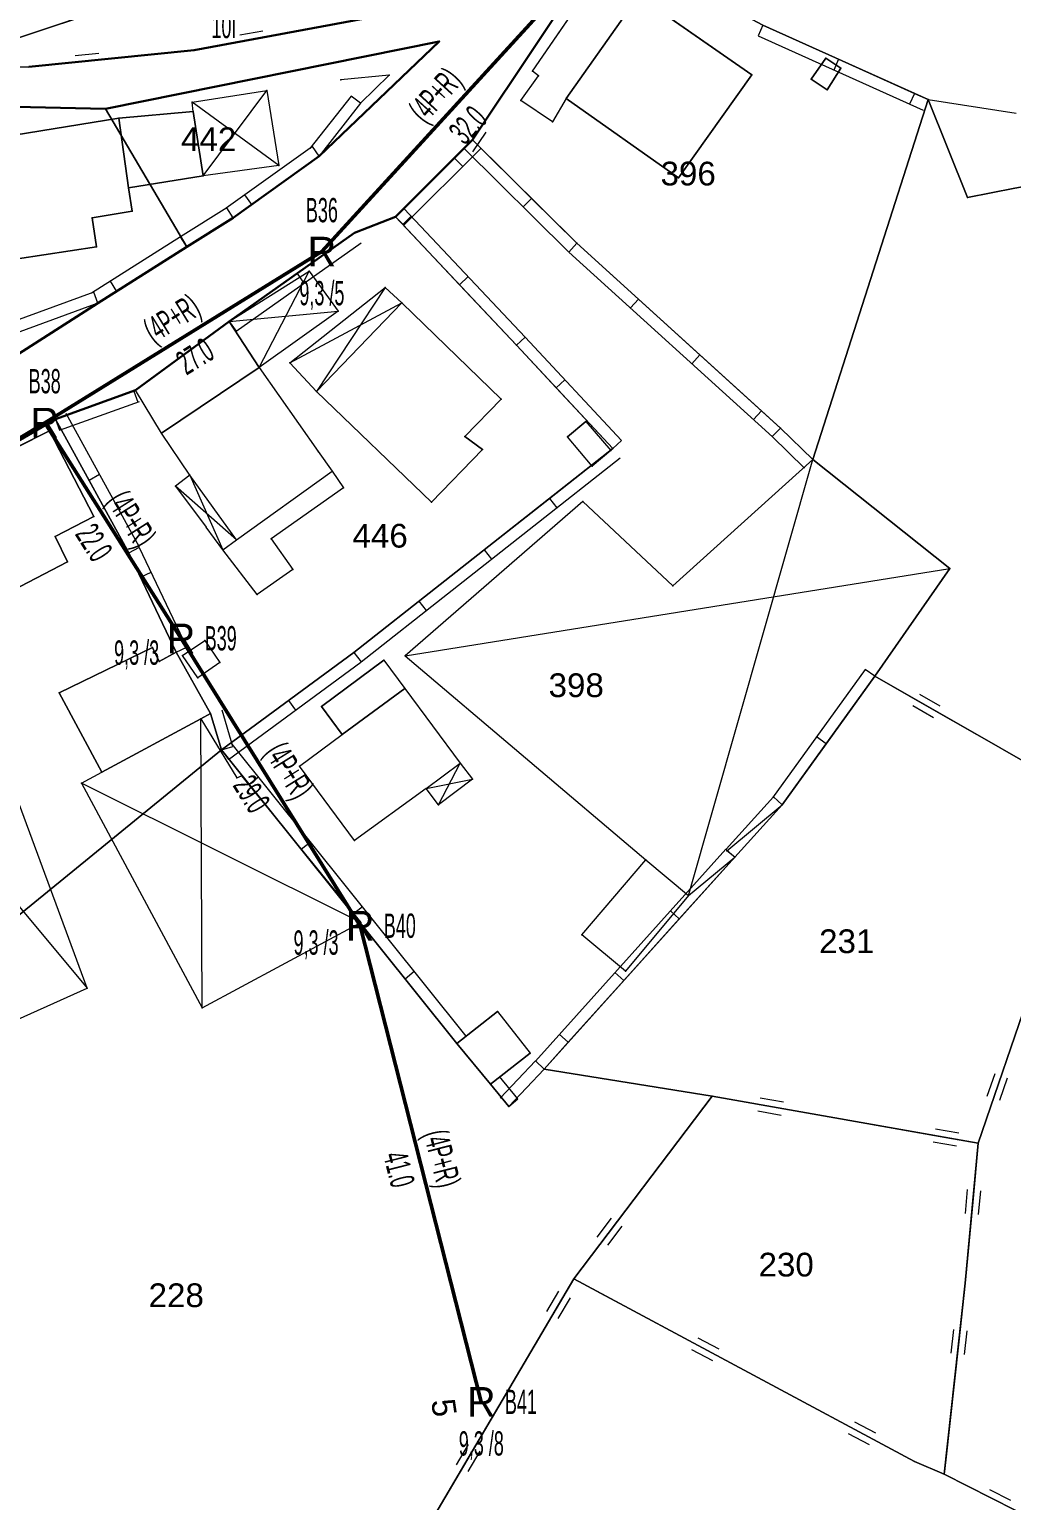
# Model space of a CAD drawing. Header units: millimetres. Extents: x 615240 to 617330, y 4151758 to 4153557.
# Drawn here: x 615450.6 to 615533.4, y 4152303.6 to 4152427.7 of the extents above; entities that cross this region are included whole.
import ezdxf
from ezdxf.enums import TextEntityAlignment as Align
from ezdxf.xclip import XClip

# ---------------------------------------------------------------- set-up
doc = ezdxf.new("R2010")
doc.units = ezdxf.units.MM
doc.header["$XCLIPFRAME"] = 2
for name, color, linetype, lineweight in [('02_ADA_ALN_YENI', 7, 'Continuous', 30), ('03_PARSEL_ALN_ESKI', 18, 'Continuous', 0), ('03_PARSEL_ALN_YENI', 171, 'Continuous', 0), ('03_PARSEL_NO_ESKI', 5, 'Continuous', 0), ('03_PARSEL_SNR_YENI', 5, 'Continuous', 0), ('04_YAPI_ALN_TSCLSIZ', 18, 'Continuous', 0), ('04_YAPI_SNR_TSCL', 232, 'Continuous', 0), ('04_YAPI_SNR_TSCLSZ', 77, 'Continuous', 0), ('06_DETAY_SNR_KROKI', 4, 'Continuous', 0), ('07_SNRTIP_GECERLI', 30, 'Continuous', 0), ('07_SNRTIP_SABIT', 18, 'Continuous', 0), ('DIREK_AG_MEVCUT', 3, 'Continuous', 25), ('HAT_AG_HAVAI_MEVCUT', 82, 'Continuous', 50), ('NOKTA_DETAY_YENI', 171, 'Continuous', 0), ('NOKTA_PARSEL_ESKI', 6, 'Continuous', 0), ('NOKTA_PARSEL_YENI', 30, 'Continuous', 0), ('NOKTA_YAPI_TSCL', 232, 'Continuous', 0), ('NOKTA_YAPI_TSCLSIZ', 77, 'Continuous', 0)]:
    doc.layers.add(name, color=color, linetype=linetype, lineweight=lineweight)
doc.styles.add('Direk', font='B_CAD')
doc.styles.get("Standard").update_dxf_attribs({"font": 'Arial'})

# ---------------------------------------------------------------- blocks, each defined once
blk = doc.blocks.new('fggg')
at = {"layer": '02_ADA_ALN_YENI', "color": 252}
for points in [[(615501.25, 4152590.13, 0), (615507.72, 4152578.45, 0), (615507.47, 4152561.15, 0), (615508.63, 4152534.9, 0), (615509.7, 4152515.16, 0), (615509.7, 4152515.16, 0), (615514, 4152504.01, 0), (615516.45, 4152492.19, 0), (615512.83, 4152466.75, 0), (615508.11, 4152460.35, 0), (615503.16, 4152460.74, 0), (615486.44, 4152456.85, 0), (615501.54, 4152455.16, 0), (615489.49, 4152436.33, 0), (615488.05, 4152431.59, 0), (615483.75, 4152429.48, 0), (615464.52, 4152425.89, 0), (615450.56, 4152424.49, 0)], [(615499.15, 4152435.13, 0), (615487.98, 4152418.33, 0), (615481.49, 4152411.85, 0), (615478.02, 4152410.49, 0), (615467.47, 4152403.04, 0), (615459.57, 4152397.23, 0), (615452.83, 4152394.8, 0), (615443.71, 4152389.5, 0)]]:
    blk.add_polyline3d(points, dxfattribs=at)
blk.add_polyline3d([(615424.98, 4152384.48, 0), (615404.62, 4152373.38, 0), (615401.54, 4152368.36, 0), (615395.18, 4152357.96, 0), (615397.32, 4152346.53, 0), (615363.86, 4152378.24, 0), (615319.39, 4152420.4, 0), (615292.05, 4152446.31, 0), (615375.74, 4152457.67, 0), (615377.16, 4152447.14, 0), (615388.46, 4152440.9, 0), (615395.83, 4152436.82, 0), (615415.42, 4152430.41, 0), (615439.34, 4152421.35, 0), (615457.03, 4152420.97, 0), (615485.17, 4152426.64, 0), (615475.06, 4152416.98, 0), (615467.79, 4152411.78, 0), (615463.9, 4152409.32, 0), (615456.39, 4152404.57, 0), (615424.98, 4152384.48, 0)], close=True, dxfattribs=at)
at = {"layer": '03_PARSEL_ALN_ESKI', "color": 252}
for p in [(615466.02, 4152418.39), (615506.46, 4152415.5), (615480.38, 4152385.06), (615497.01, 4152372.37), (615519.83, 4152350.79), (615514.72, 4152323.53), (615463.3, 4152320.95)]:
    blk.add_point(p, dxfattribs=at)
at = {"layer": '03_PARSEL_ALN_YENI', "color": 252}
for points in [[(615438.07, 4152424.47, 0), (615429.25, 4152442.67, 0), (615432.71, 4152446.33, 0), (615448.57, 4152463.15, 0), (615462.27, 4152452.49, 0), (615472.98, 4152436.67, 0), (615463.83, 4152431.65, 0), (615449.86, 4152426.99, 0), (615438.07, 4152424.47, 0)], [(615501.32, 4152441.57, 0), (615510.58, 4152452.95, 0), (615512.73, 4152455.93, 0), (615512.98, 4152456.7, 0), (615522.6, 4152452.03, 0), (615536.75, 4152437.86, 0), (615547.71, 4152439.4, 0), (615547.07, 4152429.36, 0), (615540.65, 4152415.48, 0), (615533.69, 4152414.26, 0), (615529.71, 4152413.48, 0), (615526.38, 4152421.74, 0), (615512.46, 4152428.01, 0), (615499.15, 4152435.13, 0), (615501.32, 4152441.57, 0)], [(615449.86, 4152426.99, 0), (615463.83, 4152431.65, 0), (615472.98, 4152436.67, 0), (615483.75, 4152429.48, 0), (615464.52, 4152425.89, 0), (615450.56, 4152424.49, 0), (615438.07, 4152424.47, 0), (615449.86, 4152426.99, 0)], [(615513.94, 4152394.05, 0), (615496.78, 4152409.62, 0), (615487.98, 4152418.33, 0), (615499.15, 4152435.13, 0), (615512.46, 4152428.01, 0), (615526.38, 4152421.74, 0), (615516.66, 4152391.39, 0), (615513.94, 4152394.05, 0)], [(615415.42, 4152430.41, 0), (615439.34, 4152421.35, 0), (615457.03, 4152420.97, 0), (615463.9, 4152409.32, 0), (615456.39, 4152404.57, 0), (615424.98, 4152384.48, 0), (615420.24, 4152409.06, 0), (615415.42, 4152430.41, 0)], [(615457.03, 4152420.97, 0), (615485.17, 4152426.64, 0), (615475.06, 4152416.98, 0), (615467.79, 4152411.78, 0), (615463.9, 4152409.32, 0), (615457.03, 4152420.97, 0)], [(615543.24, 4152360.95, 0), (615521.9, 4152373.12, 0), (615528.23, 4152382.2, 0), (615516.66, 4152391.39, 0), (615526.38, 4152421.74, 0), (615529.71, 4152413.48, 0), (615533.69, 4152414.26, 0), (615540.65, 4152415.48, 0), (615551.45, 4152402.12, 0), (615553.97, 4152394.95, 0), (615555.65, 4152383.69, 0), (615560.68, 4152365.88, 0), (615561.73, 4152354, 0), (615543.24, 4152360.95, 0)], [(615486.67, 4152342.17, 0), (615466.82, 4152366.92, 0), (615477.96, 4152375.12, 0), (615499.81, 4152392.32, 0), (615491.68, 4152401.03, 0), (615481.49, 4152411.85, 0), (615487.98, 4152418.33, 0), (615496.78, 4152409.62, 0), (615513.94, 4152394.05, 0), (615516.66, 4152391.39, 0), (615528.23, 4152382.2, 0), (615521.9, 4152373.12, 0), (615514.08, 4152362.29, 0), (615510.09, 4152357.89, 0), (615494.02, 4152340.02, 0), (615491.03, 4152336.86, 0), (615489.49, 4152338.75, 0), (615486.67, 4152342.17, 0)], [(615499.81, 4152392.32, 0), (615477.96, 4152375.12, 0), (615466.82, 4152366.92, 0), (615465.9, 4152369.98, 0), (615462.99, 4152375.15, 0), (615459.01, 4152383.53, 0), (615452.83, 4152394.8, 0), (615459.57, 4152397.23, 0), (615467.47, 4152403.04, 0), (615478.02, 4152410.49, 0), (615481.49, 4152411.85, 0), (615491.68, 4152401.03, 0), (615499.81, 4152392.32, 0)], [(615466.82, 4152366.92, 0), (615441.28, 4152346.09, 0), (615434.08, 4152333.07, 0), (615438.88, 4152303.77, 0), (615413.77, 4152327.23, 0), (615411.43, 4152335.6, 0), (615399.2, 4152351.25, 0), (615415.69, 4152372.71, 0), (615422.33, 4152376.28, 0), (615429.74, 4152379.72, 0), (615435.69, 4152367.2, 0), (615447.16, 4152372.33, 0), (615440.42, 4152387.37, 0), (615443.71, 4152389.5, 0), (615452.83, 4152394.8, 0), (615459.01, 4152383.53, 0), (615462.99, 4152375.15, 0), (615465.9, 4152369.98, 0), (615466.82, 4152366.92, 0)], [(615521.9, 4152373.12, 0), (615543.24, 4152360.95, 0), (615535.09, 4152346.81, 0), (615530.61, 4152333.78, 0), (615508.19, 4152337.74, 0), (615494.02, 4152340.02, 0), (615510.09, 4152357.89, 0), (615514.08, 4152362.29, 0), (615521.9, 4152373.12, 0)], [(615467.16, 4152272.82, 0), (615438.88, 4152303.77, 0), (615434.08, 4152333.07, 0), (615441.28, 4152346.09, 0), (615466.82, 4152366.92, 0), (615486.67, 4152342.17, 0), (615489.49, 4152338.75, 0), (615491.03, 4152336.86, 0), (615494.02, 4152340.02, 0), (615508.19, 4152337.74, 0), (615496.51, 4152322.32, 0), (615485.08, 4152302.92, 0), (615478.32, 4152291.8, 0), (615474.46, 4152285.3, 0), (615467.16, 4152272.82, 0)], [(615564.18, 4152281.89, 0), (615546.97, 4152294.52, 0), (615537.71, 4152300.81, 0), (615527.73, 4152305.88, 0), (615529.52, 4152321.98, 0), (615530.61, 4152333.78, 0), (615535.09, 4152346.81, 0), (615543.24, 4152360.95, 0), (615561.73, 4152354, 0), (615568.14, 4152341.49, 0), (615568.03, 4152334.22, 0), (615563.27, 4152319.41, 0), (615565.68, 4152312.1, 0), (615571.31, 4152303.24, 0), (615582.83, 4152291.11, 0), (615578.65, 4152287.26, 0), (615569.33, 4152278.66, 0), (615564.18, 4152281.89, 0)], [(615508.19, 4152337.74, 0), (615530.61, 4152333.78, 0), (615529.52, 4152321.98, 0), (615527.73, 4152305.88, 0), (615525.25, 4152306.93, 0), (615496.51, 4152322.32, 0), (615508.19, 4152337.74, 0)], [(615567.72, 4152182.35, 0), (615529.18, 4152178.55, 0), (615467.16, 4152272.82, 0), (615474.46, 4152285.3, 0), (615478.32, 4152291.8, 0), (615485.08, 4152302.92, 0), (615496.51, 4152322.32, 0), (615525.25, 4152306.93, 0), (615527.73, 4152305.88, 0), (615537.71, 4152300.81, 0), (615546.97, 4152294.52, 0), (615564.18, 4152281.89, 0), (615552.66, 4152266.63, 0), (615550.36, 4152262.08, 0), (615547.23, 4152255.91, 0), (615544.66, 4152250.83, 0), (615556.57, 4152232.16, 0), (615564.14, 4152220.94, 0), (615583.07, 4152188.56, 0), (615567.72, 4152182.35, 0)]]:
    blk.add_polyline3d(points, close=True, dxfattribs=at)
at = {"layer": '03_PARSEL_SNR_YENI', "color": 252}
for p, q in [((615496.38, 4152430.97, 0.95), (615490.85, 4152422.64, 0.95)), ((615457.19, 4152429.43, 0.95), (615450.55, 4152427.22, 0.95)), ((615469.43, 4152426.81, 0.95), (615479.26, 4152428.65, 0.95)), ((615468.35, 4152427.18, 0.95), (615470.31, 4152427.54, 0.95)), ((615512.46, 4152428.01, 0.95), (615512.05, 4152427.1, 0.95)), ((615512.05, 4152427.1, 0.95), (615525.97, 4152420.83, 0.95)), ((615512.46, 4152428.01, 0.95), (615518.84, 4152425.13, 0.95)), ((615455.53, 4152424.99, 0.95), (615464.52, 4152425.89, 0.95)), ((615464.52, 4152425.89, 0.95), (615469.43, 4152426.81, 0.95)), ((615450.56, 4152424.49, 0.95), (615455.53, 4152424.99, 0.95)), ((615454.48, 4152425.45, 0.95), (615456.47, 4152425.65, 0.95)), ((615518.84, 4152425.13, 0.95), (615518.43, 4152424.22, 0.95)), ((615518.84, 4152425.13, 0.95), (615525.23, 4152422.26, 0.95)), ((615490.85, 4152422.64, 0.95), (615488.08, 4152418.48, 0.95)), ((615525.23, 4152422.26, 0.95), (615524.81, 4152421.35, 0.95)), ((615525.23, 4152422.26, 0.95), (615526.38, 4152421.74, 0.95)), ((615488.08, 4152418.48, 0.95), (615487.98, 4152418.33, 0.95)), ((615489.1, 4152419, 0.95), (615487.99, 4152417.33, 0.95)), ((615474.48, 4152417.79, 0.95), (615467.21, 4152412.59, 0.95)), ((615475.06, 4152416.98, 0.95), (615474.48, 4152417.79, 0.95)), ((615482.2, 4152411.15, 0.95), (615488.68, 4152417.62, 0.95)), ((615486.45, 4152416.8, 0.95), (615487.98, 4152418.33, 0.95)), ((615487.98, 4152418.33, 0.95), (615487.27, 4152417.62, 0.95)), ((615487.27, 4152417.62, 0.95), (615496.07, 4152408.91, 0.95)), ((615487.98, 4152418.33, 0.95), (615492.95, 4152413.4, 0.95)), ((615475.06, 4152416.98, 0.95), (615469.37, 4152412.9, 0.95)), ((615481.49, 4152411.85, 0.95), (615486.45, 4152416.8, 0.95)), ((615486.45, 4152416.8, 0.95), (615487.15, 4152416.09, 0.95)), ((615469.37, 4152412.9, 0.95), (615468.78, 4152413.72, 0.95)), ((615467.26, 4152412.62, 0.95), (615463.37, 4152410.16, 0.95)), ((615467.79, 4152411.78, 0.95), (615467.26, 4152412.62, 0.95)), ((615469.37, 4152412.9, 0.95), (615467.79, 4152411.78, 0.95)), ((615492.41, 4152401.71, 0.95), (615482.22, 4152412.54, 0.95)), ((615492.95, 4152413.4, 0.95), (615492.25, 4152412.69, 0.95)), ((615492.95, 4152413.4, 0.95), (615496.78, 4152409.62, 0.95)), ((615467.79, 4152411.78, 0.95), (615463.9, 4152409.32, 0.95)), ((615481.49, 4152411.85, 0.95), (615482.2, 4152411.15, 0.95)), ((615482.09, 4152411.22, 0.95), (615481.49, 4152411.85, 0.95)), ((615482.09, 4152411.22, 0.95), (615482.81, 4152411.91, 0.95)), ((615486.88, 4152406.13, 0.95), (615482.09, 4152411.22, 0.95)), ((615463.37, 4152410.16, 0.95), (615455.86, 4152405.41, 0.95)), ((615463.9, 4152409.32, 0.95), (615463.37, 4152410.16, 0.95)), ((615473.19, 4152407.08, 0.95), (615478.02, 4152410.49, 0.95)), ((615463.9, 4152409.32, 0.95), (615457.99, 4152405.57, 0.95)), ((615468.05, 4152402.22, 0.95), (615478.6, 4152409.67, 0.95)), ((615496.78, 4152409.62, 0.95), (615496.1, 4152408.88, 0.95)), ((615496.1, 4152408.88, 0.95), (615513.27, 4152393.31, 0.95)), ((615496.78, 4152409.62, 0.95), (615501.96, 4152404.92, 0.95)), ((615457.99, 4152405.57, 0.95), (615457.45, 4152406.42, 0.95)), ((615467.47, 4152403.04, 0.95), (615473.19, 4152407.08, 0.95)), ((615473.19, 4152407.08, 0.95), (615473.77, 4152406.26, 0.95)), ((615486.88, 4152406.13, 0.95), (615487.61, 4152406.81, 0.95)), ((615491.68, 4152401.03, 0.95), (615486.88, 4152406.13, 0.95)), ((615457.99, 4152405.57, 0.95), (615456.39, 4152404.57, 0.95)), ((615501.96, 4152404.92, 0.95), (615501.29, 4152404.18, 0.95)), ((615501.96, 4152404.92, 0.95), (615507.15, 4152400.22, 0.95)), ((615459.57, 4152397.23, 647.96), (615467.47, 4152403.04, 651.47)), ((615467.47, 4152403.04, 0.95), (615468.05, 4152402.22, 0.95)), ((615491.68, 4152401.03, 0.95), (615492.41, 4152401.71, 0.95)), ((615495.03, 4152397.44, 0.95), (615491.68, 4152401.03, 0.95)), ((615500.54, 4152393, 0.95), (615492.41, 4152401.71, 0.95)), ((615507.15, 4152400.22, 0.95), (615506.47, 4152399.47, 0.95)), ((615507.15, 4152400.22, 0.95), (615512.33, 4152395.51, 0.95)), ((615495.03, 4152397.44, 0.95), (615495.76, 4152398.12, 0.95)), ((615499.81, 4152392.32, 0.95), (615495.03, 4152397.44, 0.95)), ((615452.83, 4152394.8, 0.95), (615459.42, 4152397.17, 0.95)), ((615453.17, 4152393.86, 0.95), (615459.91, 4152396.29, 0.95)), ((615459.42, 4152397.17, 0.95), (615459.57, 4152397.23, 0.95)), ((615459.42, 4152397.17, 0.95), (615459.75, 4152396.23, 0.95)), ((615459.89, 4152384.01, 0.95), (615453.71, 4152395.28, 0.95)), ((615512.33, 4152395.51, 0.95), (615511.66, 4152394.77, 0.95)), ((615512.33, 4152395.51, 0.95), (615513.94, 4152394.05, 0.95)), ((615452.83, 4152394.8, 650.71), (615443.71, 4152389.5, 647.54)), ((615452.83, 4152394.8, 0.95), (615453.17, 4152393.86, 0.95)), ((615455.65, 4152389.66, 0.95), (615452.83, 4152394.8, 0.95)), ((615513.94, 4152394.05, 0.95), (615513.24, 4152393.34, 0.95)), ((615513.94, 4152394.05, 0.95), (615516.66, 4152391.39, 0.95)), ((615499.81, 4152392.32, 0.95), (615500.54, 4152393, 0.95)), ((615513.24, 4152393.34, 0.95), (615515.96, 4152390.67, 0.95)), ((615478.58, 4152374.34, 0.95), (615500.43, 4152391.54, 0.95)), ((615494.46, 4152388.11, 0.95), (615499.81, 4152392.32, 0.95)), ((615455.65, 4152389.66, 0.95), (615456.52, 4152390.15, 0.95)), ((615459.01, 4152383.53, 0.95), (615455.65, 4152389.66, 0.95)), ((615488.96, 4152383.78, 0.95), (615494.46, 4152388.11, 0.95)), ((615494.46, 4152388.11, 0.95), (615495.08, 4152387.33, 0.95)), ((615459.01, 4152383.53, 0.95), (615459.89, 4152384.01, 0.95)), ((615463.89, 4152375.58, 0.95), (615459.91, 4152383.96, 0.95)), ((615483.46, 4152379.45, 0.95), (615488.96, 4152383.78, 0.95)), ((615488.96, 4152383.78, 0.95), (615489.58, 4152383, 0.95)), ((615459.99, 4152381.48, 0.95), (615459.01, 4152383.53, 0.95)), ((615459.99, 4152381.48, 0.95), (615460.89, 4152381.91, 0.95)), ((615462.99, 4152375.15, 0.95), (615459.99, 4152381.48, 0.95)), ((615477.96, 4152375.12, 0.95), (615483.46, 4152379.45, 0.95)), ((615483.46, 4152379.45, 0.95), (615484.08, 4152378.67, 0.95)), ((615462.99, 4152375.15, 0.95), (615463.89, 4152375.58, 0.95)), ((615472.46, 4152371.07, 0.95), (615477.96, 4152375.12, 0.95)), ((615477.96, 4152375.12, 0.95), (615478.58, 4152374.34, 0.95)), ((615467.42, 4152366.11, 0.95), (615478.55, 4152374.32, 0.95)), ((615521.09, 4152373.7, 0.95), (615513.27, 4152362.88, 0.95)), ((615521.9, 4152373.12, 0.95), (615517.8, 4152367.44, 0.95)), ((615521.9, 4152373.12, 0.95), (615521.09, 4152373.7, 0.95)), ((615521.9, 4152373.12, 0.95), (615526.24, 4152370.64, 0.95)), ((615525.65, 4152371.63, 0.95), (615527.39, 4152370.64, 0.95)), ((615466.82, 4152366.92, 0.95), (615472.46, 4152371.07, 0.95)), ((615467.78, 4152367.21, 0.95), (615466.86, 4152370.26, 0.95)), ((615472.46, 4152371.07, 0.95), (615473.05, 4152370.27, 0.95)), ((615525.09, 4152370.65, 0.95), (615526.83, 4152369.66, 0.95)), ((615526.24, 4152370.64, 0.95), (615534.93, 4152365.69, 0.95)), ((615466.82, 4152366.92, 0.95), (615465.9, 4152369.98, 0.95)), ((615487.45, 4152342.8, 0.95), (615467.6, 4152367.55, 0.95)), ((615517.8, 4152367.44, 0.95), (615516.99, 4152368.03, 0.95)), ((615466.82, 4152366.92, 0.95), (615467.78, 4152367.21, 0.95)), ((615469.15, 4152364.02, 0.95), (615466.82, 4152366.92, 0.95)), ((615466.82, 4152366.92, 0.95), (615467.42, 4152366.11, 0.95)), ((615517.8, 4152367.44, 0.95), (615514.08, 4152362.29, 0.95)), ((615469.15, 4152364.02, 0.95), (615469.93, 4152364.64, 0.95)), ((615473.53, 4152358.56, 0.95), (615469.15, 4152364.02, 0.95)), ((615513.34, 4152362.97, 0.95), (615509.35, 4152358.56, 0.95)), ((615514.08, 4152362.29, 0.95), (615513.34, 4152362.97, 0.95)), ((615514.08, 4152362.29, 0.95), (615510.09, 4152357.89, 0.95)), ((615473.53, 4152358.56, 0.95), (615474.31, 4152359.18, 0.95)), ((615477.91, 4152353.09, 0.95), (615473.53, 4152358.56, 0.95)), ((615509.34, 4152358.56, 0.95), (615493.28, 4152340.69, 0.95)), ((615510.09, 4152357.89, 0.95), (615505.41, 4152352.68, 0.95)), ((615510.09, 4152357.89, 0.95), (615509.34, 4152358.56, 0.95)), ((615477.91, 4152353.09, 0.95), (615478.69, 4152353.72, 0.95)), ((615482.29, 4152347.63, 0.95), (615477.91, 4152353.09, 0.95)), ((615505.41, 4152352.68, 0.95), (615500.73, 4152347.48, 0.95)), ((615505.41, 4152352.68, 0.95), (615504.66, 4152353.35, 0.95)), ((615482.29, 4152347.63, 0.95), (615483.07, 4152348.26, 0.95)), ((615500.73, 4152347.48, 0.95), (615499.98, 4152348.15, 0.95)), ((615486.67, 4152342.17, 0.95), (615482.29, 4152347.63, 0.95)), ((615500.73, 4152347.48, 0.95), (615496.05, 4152342.27, 0.95)), ((615532.24, 4152338.51, 0.95), (615535.09, 4152346.81, 0.95)), ((615486.67, 4152342.17, 0.95), (615487.45, 4152342.8, 0.95)), ((615496.05, 4152342.27, 0.95), (615495.3, 4152342.94, 0.95)), ((615496.05, 4152342.27, 0.95), (615494.02, 4152340.02, 0.95)), ((615493.29, 4152340.71, 0.95), (615490.3, 4152337.55, 0.95)), ((615494.02, 4152340.02, 0.95), (615493.29, 4152340.71, 0.95)), ((615491.81, 4152337.5, 0.95), (615490.26, 4152339.38, 0.95)), ((615494.02, 4152340.02, 0.95), (615491.03, 4152336.86, 0.95)), ((615494.02, 4152340.02, 642.76), (615508.19, 4152337.74, 637.4)), ((615531.38, 4152337.74, 0.95), (615532.03, 4152339.63, 0.95)), ((615532.44, 4152337.38, 0.95), (615533.09, 4152339.27, 0.95)), ((615491.03, 4152336.86, 0.95), (615489.49, 4152338.75, 0.95)), ((615530.61, 4152333.78, 0.95), (615532.24, 4152338.51, 0.95)), ((615491.03, 4152336.86, 0.95), (615491.81, 4152337.5, 0.95)), ((615505.57, 4152334.28, 0.95), (615508.19, 4152337.74, 0.95)), ((615508.19, 4152337.74, 0.95), (615513.12, 4152336.87, 0.95)), ((615512.23, 4152337.59, 0.95), (615514.2, 4152337.25, 0.95)), ((615513.12, 4152336.87, 0.95), (615522.96, 4152335.13, 0.95)), ((615512.03, 4152336.49, 0.95), (615514, 4152336.14, 0.95)), ((615499.53, 4152326.3, 0.95), (615505.57, 4152334.28, 0.95)), ((615522.96, 4152335.13, 0.95), (615527.89, 4152334.26, 0.95)), ((615527, 4152334.99, 0.95), (615528.97, 4152334.64, 0.95)), ((615527.89, 4152334.26, 0.95), (615530.61, 4152333.78, 0.95)), ((615526.81, 4152333.88, 0.95), (615528.78, 4152333.53, 0.95)), ((615530.61, 4152333.78, 0.95), (615530.15, 4152328.8, 0.95)), ((615529.68, 4152329.85, 0.95), (615529.5, 4152327.85, 0.95)), ((615530.8, 4152329.74, 0.95), (615530.62, 4152327.75, 0.95)), ((615530.15, 4152328.8, 0.95), (615529.52, 4152321.98, 0.95)), ((615498.48, 4152325.85, 0.95), (615499.69, 4152327.44, 0.95)), ((615499.38, 4152325.17, 0.95), (615500.59, 4152326.76, 0.95)), ((615496.51, 4152322.32, 0.95), (615499.53, 4152326.3, 0.95)), ((615495.24, 4152320.15, 0.95), (615496.51, 4152322.32, 0.95)), ((615498.8, 4152321.09, 0.95), (615496.51, 4152322.32, 0.95)), ((615529.52, 4152321.98, 0.95), (615528.97, 4152317.01, 0.95)), ((615494.24, 4152319.58, 0.95), (615495.26, 4152321.3, 0.95)), ((615495.21, 4152319, 0.95), (615496.23, 4152320.73, 0.95)), ((615507.62, 4152316.37, 0.95), (615498.8, 4152321.09, 0.95)), ((615492.7, 4152315.84, 0.95), (615495.24, 4152320.15, 0.95)), ((615528.52, 4152318.07, 0.95), (615528.3, 4152316.08, 0.95)), ((615529.64, 4152317.94, 0.95), (615529.42, 4152315.95, 0.95)), ((615508.76, 4152316.4, 0.95), (615507, 4152317.34, 0.95)), ((615528.97, 4152317.01, 0.95), (615527.87, 4152307.07, 0.95)), ((615487.62, 4152307.23, 0.95), (615492.7, 4152315.84, 0.95)), ((615508.23, 4152315.41, 0.95), (615506.47, 4152316.35, 0.95)), ((615512.02, 4152314.01, 0.95), (615507.62, 4152316.37, 0.95)), ((615520.84, 4152309.29, 0.95), (615512.02, 4152314.01, 0.95)), ((615521.46, 4152308.33, 0.95), (615519.69, 4152309.27, 0.95)), ((615521.99, 4152309.32, 0.95), (615520.22, 4152310.26, 0.95)), ((615525.25, 4152306.93, 0.95), (615520.84, 4152309.29, 0.95)), ((615486.63, 4152306.65, 0.95), (615487.65, 4152308.37, 0.95)), ((615485.08, 4152302.92, 0.95), (615487.62, 4152307.23, 0.95)), ((615487.6, 4152306.08, 0.95), (615488.61, 4152307.8, 0.95)), ((615527.73, 4152305.88, 0.95), (615525.25, 4152306.93, 0.95)), ((615527.87, 4152307.07, 0.95), (615527.73, 4152305.88, 0.95)), ((615527.73, 4152305.88, 0.95), (615532.19, 4152303.62, 0.95)), ((615531.56, 4152304.57, 0.95), (615533.34, 4152303.67, 0.95))]:
    blk.add_line(p, q, dxfattribs=at)
for p in [(615464.52, 4152425.89, 654.49), (615464.52, 4152425.89, 654.49), (615526.38, 4152421.74, 643.64), (615487.98, 4152418.33, 651.28), (615487.98, 4152418.33, 651.28), (615487.98, 4152418.33, 651.28), (615475.06, 4152416.98, 651.12), (615467.79, 4152411.78, 651.36), (615467.79, 4152411.78, 651.36), (615481.49, 4152411.85, 651.22), (615481.49, 4152411.85, 651.22), (615478.02, 4152410.49, 651.32), (615463.9, 4152409.32, 651.36), (615463.9, 4152409.32, 650.79), (615496.78, 4152409.62, 648.74), (615496.78, 4152409.62, 648.74), (615456.39, 4152404.57, 650.79), (615467.47, 4152403.04, 651.47), (615491.68, 4152401.03, 648.36), (615491.68, 4152401.03, 648.36), (615459.57, 4152397.23, 647.96), (615452.83, 4152394.8, 650.71), (615452.83, 4152394.8, 650.71), (615513.94, 4152394.05, 645.15), (615513.94, 4152394.05, 645.15), (615499.81, 4152392.32, 646.83), (615499.81, 4152392.32, 646.83), (615516.66, 4152391.39, 641.72), (615459.01, 4152383.53, 648.69), (615459.01, 4152383.53, 648.69), (615462.99, 4152375.15, 647.07), (615477.96, 4152375.12, 646.03), (615477.96, 4152375.12, 646.03), (615521.9, 4152373.12, 645.87), (615521.9, 4152373.12, 645.87), (615465.9, 4152369.98, 647.11), (615466.82, 4152366.92, 645.89), (615466.82, 4152366.92, 645.89), (615466.82, 4152366.92, 645.89), (615514.08, 4152362.29, 643.6), (615514.08, 4152362.29, 643.6), (615510.09, 4152357.89, 642.37), (615510.09, 4152357.89, 642.37), (615486.67, 4152342.17, 641.34), (615494.02, 4152340.02, 642.76), (615494.02, 4152340.02, 642.76), (615489.49, 4152338.75, 643.16), (615491.03, 4152336.86, 642.69), (615491.03, 4152336.86, 642.69), (615508.19, 4152337.74, 637.4), (615508.19, 4152337.74, 637.4), (615530.61, 4152333.78, 633.98), (615530.61, 4152333.78, 633.98), (615530.61, 4152333.78, 633.98), (615496.51, 4152322.32, 638.38), (615496.51, 4152322.32, 638.38), (615496.51, 4152322.32, 638.38), (615529.52, 4152321.98, 633.37), (615529.52, 4152321.98, 633.37), (615525.25, 4152306.93, 632.93), (615525.25, 4152306.93, 632.93), (615527.73, 4152305.88, 632.79), (615527.73, 4152305.88, 632.79), (615527.73, 4152305.88, 632.79)]:
    blk.add_point(p, dxfattribs=at)
at = {"layer": '04_YAPI_ALN_TSCLSIZ', "color": 252}
for points in [[(615494.72, 4152419.87, 0), (615492.05, 4152421.67, 0), (615493.54, 4152423.75, 0), (615493.04, 4152424.12, 0), (615498.88, 4152432.65, 0), (615501.96, 4152430.48, 0), (615495.87, 4152421.83, 0), (615494.72, 4152419.87, 0)], [(615511.53, 4152423.82, 0), (615505.35, 4152415.15, 0), (615495.87, 4152421.83, 0), (615501.96, 4152430.48, 0), (615511.53, 4152423.82, 0)], [(615519.04, 4152424.39, 0), (615517.89, 4152422.56, 0), (615516.53, 4152423.45, 0), (615517.77, 4152425.24, 0), (615519.04, 4152424.39, 0)], [(615449.27, 4152410.81, 0), (615448.3, 4152418.58, 0), (615458.16, 4152420.18, 0), (615458.97, 4152414.31, 0), (615459.29, 4152412.32, 0), (615455.92, 4152411.78, 0), (615456.29, 4152409.32, 0), (615449.63, 4152408.32, 0), (615449.27, 4152410.81, 0)], [(615465.26, 4152415.32, 0), (615458.97, 4152414.31, 0), (615458.16, 4152420.18, 0), (615464.44, 4152420.72, 0), (615465.26, 4152415.32, 0)], [(615484.51, 4152387.8, 0), (615474.82, 4152397.13, 0), (615482.01, 4152404.59, 0), (615490.4, 4152396.47, 0), (615487.32, 4152393.35, 0), (615488.81, 4152392.25, 0), (615484.51, 4152387.8, 0)], [(615469.98, 4152399.14, 0), (615461.75, 4152393.63, 0), (615459.57, 4152397.23, 0), (615467.47, 4152403.04, 0), (615469.98, 4152399.14, 0)], [(615453.84, 4152382.76, 0), (615448.54, 4152380.03, 0), (615443.71, 4152389.5, 0), (615452.31, 4152393.82, 0), (615456.04, 4152386.58, 0), (615452.79, 4152384.9, 0), (615453.84, 4152382.76, 0)], [(615498.06, 4152390.84, 0), (615495.99, 4152393.32, 0), (615497.53, 4152394.61, 0), (615499.64, 4152392.16, 0), (615498.06, 4152390.84, 0)], [(615468.08, 4152384.62, 0), (615476.14, 4152390.4, 0), (615477.11, 4152389.01, 0), (615471.01, 4152384.72, 0), (615472.82, 4152382.13, 0), (615469.81, 4152380.01, 0), (615466.94, 4152383.79, 0), (615468.08, 4152384.62, 0)], [(615465.07, 4152369.54, 0), (615456.74, 4152365.05, 0), (615453.14, 4152371.74, 0), (615460.99, 4152375.56, 0), (615461.57, 4152374.38, 0), (615462.99, 4152375.15, 0), (615465.9, 4152369.98, 0), (615465.07, 4152369.54, 0)], [(615463.53, 4152374.88, 0), (615465.42, 4152376.15, 0), (615466.68, 4152374.28, 0), (615464.81, 4152372.99, 0), (615463.53, 4152374.88, 0)], [(615482.28, 4152372.09, 0), (615477, 4152368.22, 0), (615475.24, 4152370.58, 0), (615480.49, 4152374.49, 0), (615482.28, 4152372.09, 0)], [(615500.89, 4152348.26, 0), (615497.19, 4152351.34, 0), (615502.59, 4152357.65, 0), (615506.2, 4152354.65, 0), (615500.89, 4152348.26, 0)], [(615492.84, 4152341.36, 0), (615489.49, 4152338.75, 0), (615486.67, 4152342.17, 0), (615490.08, 4152344.86, 0), (615492.84, 4152341.36, 0)]]:
    blk.add_polyline3d(points, close=True, dxfattribs=at)
at = {"layer": '04_YAPI_SNR_TSCL', "color": 252}
for p, q in [((615461.75, 4152393.63, 649.41), (615469.98, 4152399.14, 648.76)), ((615469.98, 4152399.14, 648.76), (615474.97, 4152392.08, 650.08)), ((615464.14, 4152390.08, 647.13), (615461.75, 4152393.63, 649.41)), ((615474.97, 4152392.08, 650.08), (615476.14, 4152390.4)), ((615468.08, 4152384.62, 648.87), (615464.14, 4152390.08, 647.13)), ((615468.08, 4152384.62, 648.87), (615476.14, 4152390.4)), ((615477, 4152368.22, 642.76), (615482.28, 4152372.09, 643.73)), ((615482.28, 4152372.09, 643.73), (615486.94, 4152365.8, 643.59)), ((615473.38, 4152365.55, 643.49), (615477, 4152368.22, 642.76)), ((615478.03, 4152359.27, 643.44), (615473.38, 4152365.55, 643.49)), ((615484.08, 4152363.66), (615486.94, 4152365.8, 643.59)), ((615484.08, 4152363.66), (615478.03, 4152359.27, 643.44))]:
    blk.add_line(p, q, dxfattribs=at)
at = {"layer": '04_YAPI_SNR_TSCLSZ', "color": 252}
for p, q in [((615493.04, 4152424.12, 647.88), (615498.88, 4152432.65, 650.08)), ((615501.96, 4152430.48, 651.52), (615495.87, 4152421.83)), ((615511.53, 4152423.82, 644.57), (615501.96, 4152430.48, 651.52)), ((615517.77, 4152425.24, 644.79), (615516.53, 4152423.45, 644.55)), ((615519.04, 4152424.39, 646.05), (615517.77, 4152425.24, 644.79)), ((615492.05, 4152421.67, 648.61), (615493.54, 4152423.75, 648.18)), ((615493.54, 4152423.75, 648.18), (615493.04, 4152424.12, 647.88)), ((615505.35, 4152415.15, 645.3), (615511.53, 4152423.82, 644.57)), ((615516.53, 4152423.45, 644.55), (615517.89, 4152422.56, 647.12)), ((615517.89, 4152422.56, 647.12), (615519.04, 4152424.39, 646.05)), ((615464.33, 4152421.51, 652.35), (615470.64, 4152422.49, 653.34)), ((615465.26, 4152415.32, 653.59), (615470.64, 4152422.49, 653.34)), ((615470.64, 4152422.49, 653.34), (615471.64, 4152416.18, 653.31)), ((615471.64, 4152416.18, 653.31), (615464.33, 4152421.51, 652.35)), ((615464.44, 4152420.72, 652.85), (615464.33, 4152421.51, 652.35)), ((615494.72, 4152419.87, 648.52), (615492.05, 4152421.67, 648.61)), ((615495.87, 4152421.83), (615494.72, 4152419.87, 648.52)), ((615495.87, 4152421.83), (615505.35, 4152415.15, 645.3)), ((615458.16, 4152420.18, 653.16), (615448.3, 4152418.58, 653.73)), ((615464.44, 4152420.72, 652.85), (615458.16, 4152420.18, 653.16)), ((615458.16, 4152420.18, 653.16), (615458.97, 4152414.31, 651.31)), ((615465.26, 4152415.32, 653.59), (615464.44, 4152420.72, 652.85)), ((615471.64, 4152416.18, 653.31), (615465.26, 4152415.32, 653.59)), ((615458.97, 4152414.31, 651.31), (615465.26, 4152415.32, 653.59)), ((615459.29, 4152412.32, 653.4), (615458.97, 4152414.31, 651.31)), ((615455.92, 4152411.78, 654.17), (615459.29, 4152412.32, 653.4)), ((615456.29, 4152409.32, 654.52), (615455.92, 4152411.78, 654.17)), ((615449.63, 4152408.32, 653.53), (615456.29, 4152409.32, 654.52)), ((615467.47, 4152403.04, 651.47), (615474.2, 4152407.26, 650.41)), ((615469.98, 4152399.14, 648.76), (615474.2, 4152407.26, 650.41)), ((615474.2, 4152407.26, 650.41), (615476.65, 4152403.9, 648.51)), ((615472.57, 4152399.55, 649.07), (615480.61, 4152405.9, 649.06)), ((615480.61, 4152405.9, 649.06), (615474.82, 4152397.13, 652.11)), ((615480.61, 4152405.9, 649.06), (615482.01, 4152404.59, 650.82)), ((615467.47, 4152403.04, 651.47), (615476.65, 4152403.9, 648.51)), ((615476.65, 4152403.9, 648.51), (615469.98, 4152399.14, 648.76)), ((615472.57, 4152399.55, 649.07), (615482.01, 4152404.59, 650.82)), ((615482.01, 4152404.59, 650.82), (615474.82, 4152397.13, 652.11)), ((615490.4, 4152396.47, 652.04), (615482.01, 4152404.59, 650.82)), ((615459.57, 4152397.23, 647.96), (615467.47, 4152403.04, 651.47)), ((615469.98, 4152399.14, 648.76), (615467.47, 4152403.04, 651.47)), ((615474.82, 4152397.13, 652.11), (615472.57, 4152399.55, 649.07)), ((615461.75, 4152393.63, 649.41), (615459.57, 4152397.23, 647.96)), ((615474.82, 4152397.13, 652.11), (615484.51, 4152387.8, 652.92)), ((615487.32, 4152393.35, 647.06), (615490.4, 4152396.47, 652.04)), ((615452.31, 4152393.82, 647.64), (615443.71, 4152389.5, 647.54)), ((615456.04, 4152386.58, 649.24), (615452.31, 4152393.82, 647.64)), ((615497.53, 4152394.61, 644.81), (615495.99, 4152393.32)), ((615497.53, 4152394.61, 644.81), (615499.64, 4152392.16, 643.57)), ((615488.81, 4152392.25, 647.04), (615487.32, 4152393.35, 647.06)), ((615498.06, 4152390.84, 644.3), (615495.99, 4152393.32)), ((615484.51, 4152387.8, 652.92), (615488.81, 4152392.25, 647.04)), ((615499.64, 4152392.16, 643.57), (615498.06, 4152390.84, 644.3)), ((615516.66, 4152391.39, 641.72), (615504.88, 4152380.75, 642.19)), ((615506.2, 4152354.65, 641.9), (615516.66, 4152391.39, 641.72)), ((615528.23, 4152382.2, 642.47), (615516.66, 4152391.39, 641.72)), ((615464.14, 4152390.08, 647.13), (615462.94, 4152389.16, 646.88)), ((615464.14, 4152390.08, 647.13), (615466.94, 4152383.79)), ((615476.14, 4152390.4), (615477.11, 4152389.01, 648.62)), ((615462.94, 4152389.16, 646.88), (615465.51, 4152385.68, 647.24)), ((615468.08, 4152384.62, 648.87), (615462.94, 4152389.16, 646.88)), ((615477.11, 4152389.01, 648.62), (615471.01, 4152384.72)), ((615497.29, 4152387.86, 642.3), (615482.3, 4152374.84, 644.24)), ((615504.88, 4152380.75, 642.19), (615497.29, 4152387.86, 642.3)), ((615452.79, 4152384.9, 648.43), (615456.04, 4152386.58, 649.24)), ((615466.94, 4152383.79), (615465.51, 4152385.68, 647.24)), ((615453.84, 4152382.76, 646.42), (615452.79, 4152384.9, 648.43)), ((615466.94, 4152383.79), (615468.08, 4152384.62, 648.87)), ((615469.81, 4152380.01, 645.72), (615466.94, 4152383.79)), ((615471.01, 4152384.72), (615472.82, 4152382.13, 646.42)), ((615448.54, 4152380.03, 647.2), (615453.84, 4152382.76, 646.42)), ((615472.82, 4152382.13, 646.42), (615469.81, 4152380.01, 645.72)), ((615482.3, 4152374.84, 644.24), (615528.23, 4152382.2, 642.47)), ((615521.9, 4152373.12, 645.87), (615528.23, 4152382.2, 642.47)), ((615460.99, 4152375.56, 647.12), (615453.14, 4152371.74)), ((615461.57, 4152374.38, 647.09), (615460.99, 4152375.56, 647.12)), ((615462.99, 4152375.15, 647.07), (615461.57, 4152374.38, 647.09)), ((615465.9, 4152369.98, 647.11), (615462.99, 4152375.15, 647.07)), ((615463.53, 4152374.88, 646.02), (615465.42, 4152376.15)), ((615465.42, 4152376.15), (615466.68, 4152374.28, 645.95)), ((615464.81, 4152372.99, 645.93), (615463.53, 4152374.88, 646.02)), ((615466.68, 4152374.28, 645.95), (615464.81, 4152372.99, 645.93)), ((615480.49, 4152374.49, 643.41), (615475.24, 4152370.58)), ((615480.49, 4152374.49, 643.41), (615482.28, 4152372.09, 643.73)), ((615482.3, 4152374.84, 644.24), (615502.59, 4152357.65, 640.97)), ((615514.08, 4152362.29, 643.6), (615521.9, 4152373.12, 645.87)), ((615453.14, 4152371.74), (615456.74, 4152365.05)), ((615475.24, 4152370.58), (615477, 4152368.22, 642.76)), ((615456.74, 4152365.05), (615465.07, 4152369.54, 647.14)), ((615465.07, 4152369.54, 647.14), (615465.9, 4152369.98, 647.11)), ((615465.2, 4152345.18), (615465.07, 4152369.54, 647.14)), ((615465.07, 4152369.54, 647.14), (615468.12, 4152364.57, 645.42)), ((615485.1, 4152362.29, 641.14), (615486.94, 4152365.8, 643.59)), ((615486.94, 4152365.8, 643.59), (615487.97, 4152364.44, 641.26)), ((615441.13, 4152364.07, 645.38), (615455.49, 4152346.83, 642.75)), ((615455.01, 4152364.12, 645.51), (615456.74, 4152365.05)), ((615478.56, 4152352.38, 641.9), (615455.01, 4152364.12, 645.51)), ((615455.01, 4152364.12, 645.51), (615465.2, 4152345.18)), ((615468.12, 4152364.57, 645.42), (615468.5, 4152364.73, 645.21)), ((615468.5, 4152364.73, 645.21), (615478.56, 4152352.38, 641.9)), ((615484.08, 4152363.66), (615487.97, 4152364.44, 641.26)), ((615487.97, 4152364.44, 641.26), (615485.1, 4152362.29, 641.14)), ((615455.49, 4152346.83, 642.75), (615449.32, 4152363.59, 645.89)), ((615485.1, 4152362.29, 641.14), (615484.08, 4152363.66)), ((615509.42, 4152358.42, 641.87), (615514.08, 4152362.29, 643.6)), ((615497.19, 4152351.34, 640.6), (615502.59, 4152357.65, 640.97)), ((615502.59, 4152357.65, 640.97), (615506.2, 4152354.65, 641.9)), ((615506.2, 4152354.65, 641.9), (615510.09, 4152357.89, 642.37)), ((615510.09, 4152357.89, 642.37), (615509.42, 4152358.42, 641.87)), ((615506.2, 4152354.65, 641.9), (615500.89, 4152348.26)), ((615465.2, 4152345.18), (615478.56, 4152352.38, 641.9)), ((615500.89, 4152348.26), (615497.19, 4152351.34, 640.6)), ((615445.16, 4152342.19, 641.68), (615455.49, 4152346.83, 642.75)), ((615490.08, 4152344.86, 640.35), (615486.67, 4152342.17, 641.34)), ((615490.08, 4152344.86, 640.35), (615492.84, 4152341.36, 640.69)), ((615486.67, 4152342.17, 641.34), (615489.49, 4152338.75, 643.16)), ((615489.49, 4152338.75, 643.16), (615492.84, 4152341.36, 640.69))]:
    blk.add_line(p, q, dxfattribs=at)
at = {"layer": '06_DETAY_SNR_KROKI', "color": 252}
for p, q in [((615480.96, 4152423.8, 0.95), (615476.89, 4152423.41, 0.95)), ((615478.53, 4152421.42, 0.95), (615480.96, 4152423.8, 0.95)), ((615477.75, 4152422.03, 0.95), (615474.27, 4152417.6, 0.95)), ((615478.53, 4152421.42, 0.95), (615475.06, 4152416.98, 0.95)), ((615478.53, 4152421.42, 0.95), (615477.75, 4152422.03, 0.95)), ((615526.38, 4152421.74, 643.64), (615533.81, 4152420.6, 641.06)), ((615456.05, 4152405.51, 0.95), (615449.14, 4152402.98, 0.95)), ((615456.39, 4152404.57, 0.95), (615456.05, 4152405.51, 0.95)), ((615456.39, 4152404.57, 0.95), (615449.82, 4152402.17, 0.95))]:
    blk.add_line(p, q, dxfattribs=at)
for p in [(615476.89, 4152423.41, 653.02), (615480.96, 4152423.8, 652.02), (615480.96, 4152423.8, 652.02), (615478.53, 4152421.42, 652.65), (615478.53, 4152421.42, 652.65), (615475.06, 4152416.98, 651.12), (615456.39, 4152404.57, 650.79)]:
    blk.add_point(p, dxfattribs=at)
at = {"layer": '07_SNRTIP_GECERLI', "color": 252}
for points in [[(615415.42, 4152430.41, 0), (615439.34, 4152421.35, 0), (615457.03, 4152420.97, 0)], [(615457.03, 4152420.97, 0), (615485.17, 4152426.64, 0)], [(615485.17, 4152426.64, 0), (615475.06, 4152416.98, 651.12)], [(615463.9, 4152409.32, 0), (615457.03, 4152420.97, 0)], [(615526.38, 4152421.74, 643.64), (615516.66, 4152391.39, 0)], [(615533.69, 4152414.26, 639.29), (615529.71, 4152413.48, 0), (615526.38, 4152421.74, 643.64)], [(615424.98, 4152384.48, 0), (615456.39, 4152404.57, 650.79)], [(615438.88, 4152303.77, 0), (615434.08, 4152333.07, 0), (615441.28, 4152346.09, 0), (615466.82, 4152366.92, 645.89)]]:
    blk.add_polyline3d(points, dxfattribs=at)
at = {"layer": '07_SNRTIP_SABIT', "color": 252}
for points in [[(615438.07, 4152424.47, 658.08), (615449.86, 4152426.99, 657.45), (615463.83, 4152431.65, 658.05), (615472.98, 4152436.67, 658.85)], [(615499.15, 4152435.13, 651.07), (615487.98, 4152418.33, 651.28)], [(615499.15, 4152435.13, 651.07), (615512.46, 4152428.01, 647.5), (615526.38, 4152421.74, 643.64)], [(615438.07, 4152424.47, 658.08), (615450.56, 4152424.49, 655.91), (615464.52, 4152425.89, 654.49), (615483.75, 4152429.48, 652.09)], [(615481.49, 4152411.85, 651.22), (615487.98, 4152418.33, 651.28)], [(615487.98, 4152418.33, 651.28), (615496.78, 4152409.62, 648.74), (615513.94, 4152394.05, 645.15), (615516.66, 4152391.39, 645.15)], [(615463.9, 4152409.32, 0), (615467.79, 4152411.78, 651.36), (615475.06, 4152416.98, 651.12)], [(615452.83, 4152394.8, 650.71), (615459.57, 4152397.23, 650.9), (615467.47, 4152403.04, 651.47), (615478.02, 4152410.49, 651.32), (615481.49, 4152411.85, 651.22)], [(615499.81, 4152392.32, 646.83), (615491.68, 4152401.03, 648.36), (615481.49, 4152411.85, 651.22)], [(615456.39, 4152404.57, 650.79), (615463.9, 4152409.32, 0)], [(615440.42, 4152387.37, 649.07), (615443.71, 4152389.5, 0), (615452.83, 4152394.8, 650.71)], [(615452.83, 4152394.8, 650.71), (615459.01, 4152383.53, 648.69), (615462.99, 4152375.15, 0), (615465.9, 4152369.98, 0), (615466.82, 4152366.92, 645.89)], [(615466.82, 4152366.92, 645.89), (615477.96, 4152375.12, 646.03), (615499.81, 4152392.32, 646.83)], [(615516.66, 4152391.39, 0), (615528.23, 4152382.2, 645.38)], [(615528.23, 4152382.2, 645.38), (615521.9, 4152373.12, 645.87)], [(615521.9, 4152373.12, 645.87), (615514.08, 4152362.29, 643.6), (615510.09, 4152357.89, 0), (615494.02, 4152340.02, 642.76)], [(615543.24, 4152360.95, 634.6), (615521.9, 4152373.12, 645.87)], [(615491.03, 4152336.86, 642.69), (615489.49, 4152338.75, 0), (615486.67, 4152342.17, 643.14), (615466.82, 4152366.92, 645.89)], [(615530.61, 4152333.78, 633.98), (615535.09, 4152346.81, 633.6), (615543.24, 4152360.95, 634.6)], [(615494.02, 4152340.02, 642.76), (615491.03, 4152336.86, 642.69)], [(615494.02, 4152340.02, 642.76), (615508.19, 4152337.74, 637.4)], [(615508.19, 4152337.74, 637.4), (615496.51, 4152322.32, 638.38)], [(615508.19, 4152337.74, 637.4), (615530.61, 4152333.78, 633.98)], [(615530.61, 4152333.78, 633.98), (615529.52, 4152321.98, 633.37), (615527.73, 4152305.88, 632.79)], [(615496.51, 4152322.32, 638.38), (615485.08, 4152302.92, 638.22), (615478.32, 4152291.8, 635.94), (615474.46, 4152285.3, 633.56), (615467.16, 4152272.82, 633.56)], [(615527.73, 4152305.88, 632.79), (615525.25, 4152306.93, 632.93), (615496.51, 4152322.32, 638.38)], [(615527.73, 4152305.88, 632.79), (615537.71, 4152300.81, 630.04), (615546.97, 4152294.52, 628.85), (615564.18, 4152281.89, 625.59)]]:
    blk.add_polyline3d(points, dxfattribs=at)
at = {"layer": 'NOKTA_DETAY_YENI', "color": 252}
for p in [(615476.89, 4152423.41, 653.02), (615480.96, 4152423.8, 652.02), (615478.53, 4152421.42, 652.65)]:
    blk.add_point(p, dxfattribs=at)
at = {"layer": 'NOKTA_PARSEL_ESKI', "color": 252}
for p in [(615485.17, 4152426.64), (615457.03, 4152420.97), (615529.71, 4152413.48)]:
    blk.add_point(p, dxfattribs=at)
at = {"layer": 'NOKTA_PARSEL_YENI', "color": 252}
for p in [(615464.52, 4152425.89, 654.49), (615526.38, 4152421.74, 643.64), (615487.98, 4152418.33, 651.28), (615475.06, 4152416.98, 651.12), (615467.79, 4152411.78, 651.36), (615481.49, 4152411.85, 651.22), (615478.02, 4152410.49, 651.32), (615463.9, 4152409.32), (615496.78, 4152409.62, 648.74), (615456.39, 4152404.57, 650.79), (615467.47, 4152403.04, 651.47), (615491.68, 4152401.03, 648.36), (615459.57, 4152397.23, 647.96), (615452.83, 4152394.8, 650.71), (615513.94, 4152394.05, 645.15), (615499.81, 4152392.32, 646.83), (615516.66, 4152391.39, 641.72), (615459.01, 4152383.53, 648.69), (615528.23, 4152382.2, 642.47), (615462.99, 4152375.15, 647.07), (615477.96, 4152375.12, 646.03), (615521.9, 4152373.12, 645.87), (615465.9, 4152369.98, 647.11), (615466.82, 4152366.92, 645.89), (615514.08, 4152362.29, 643.6), (615510.09, 4152357.89, 642.37), (615486.67, 4152342.17, 641.34), (615494.02, 4152340.02, 642.76), (615489.49, 4152338.75, 643.16), (615491.03, 4152336.86, 642.69), (615508.19, 4152337.74, 637.4), (615530.61, 4152333.78, 633.98), (615496.51, 4152322.32, 638.38), (615529.52, 4152321.98, 633.37), (615525.25, 4152306.93, 632.93), (615527.73, 4152305.88, 632.79)]:
    blk.add_point(p, dxfattribs=at)
at = {"layer": 'NOKTA_YAPI_TSCL', "color": 252}
for p in [(615469.98, 4152399.14, 648.76), (615461.75, 4152393.63, 649.41), (615474.97, 4152392.08, 650.08), (615464.14, 4152390.08, 647.13), (615476.14, 4152390.4), (615468.08, 4152384.62, 648.87), (615482.28, 4152372.09, 643.73), (615477, 4152368.22, 642.76), (615473.38, 4152365.55, 643.49), (615486.94, 4152365.8, 643.59), (615484.08, 4152363.66), (615478.03, 4152359.27, 643.44)]:
    blk.add_point(p, dxfattribs=at)
at = {"layer": 'NOKTA_YAPI_TSCLSIZ', "color": 252}
for p in [(615517.77, 4152425.24, 644.79), (615493.04, 4152424.12, 647.88), (615493.54, 4152423.75, 648.18), (615511.53, 4152423.82, 644.57), (615516.53, 4152423.45, 644.55), (615519.04, 4152424.39, 646.05), (615470.64, 4152422.49, 653.34), (615517.89, 4152422.56, 647.12), (615464.33, 4152421.51, 652.35), (615492.05, 4152421.67, 648.61), (615495.87, 4152421.83), (615458.16, 4152420.18, 653.16), (615464.44, 4152420.72, 652.85), (615494.72, 4152419.87, 648.52), (615471.64, 4152416.18, 653.31), (615465.26, 4152415.32, 653.59), (615505.35, 4152415.15, 645.3), (615458.97, 4152414.31), (615459.29, 4152412.32, 653.4), (615455.92, 4152411.78, 654.17), (615456.29, 4152409.32, 654.52), (615474.2, 4152407.26, 650.41), (615480.61, 4152405.9, 649.06), (615476.65, 4152403.9, 648.51), (615482.01, 4152404.59, 650.82), (615472.57, 4152399.55, 649.07), (615474.82, 4152397.13, 652.11), (615490.4, 4152396.47, 652.04), (615452.31, 4152393.82, 647.64), (615497.53, 4152394.61, 644.81), (615487.32, 4152393.35, 647.06), (615495.99, 4152393.32), (615488.81, 4152392.25, 647.04), (615499.64, 4152392.16, 643.57), (615498.06, 4152390.84, 644.3), (615462.94, 4152389.16, 646.88), (615477.11, 4152389.01, 648.62), (615484.51, 4152387.8, 652.92), (615497.29, 4152387.86, 642.3), (615456.04, 4152386.58, 649.24), (615465.51, 4152385.68, 647.24), (615452.79, 4152384.9, 648.43), (615466.94, 4152383.79), (615471.01, 4152384.72), (615453.84, 4152382.76, 646.42), (615472.82, 4152382.13, 646.42), (615469.81, 4152380.01, 645.72), (615504.88, 4152380.75, 642.19), (615460.99, 4152375.56, 647.12), (615465.42, 4152376.15), (615461.57, 4152374.38, 647.09), (615463.53, 4152374.88, 646.02), (615466.68, 4152374.28, 645.95), (615480.49, 4152374.49, 643.41), (615482.3, 4152374.84, 644.24), (615464.81, 4152372.99, 645.93), (615453.14, 4152371.74), (615475.24, 4152370.58), (615465.07, 4152369.54, 647.14), (615455.01, 4152364.12, 645.51), (615456.74, 4152365.05), (615468.12, 4152364.57, 645.42), (615468.5, 4152364.73, 645.21), (615487.97, 4152364.44, 641.26), (615485.1, 4152362.29, 641.14), (615502.59, 4152357.65, 640.97), (615509.42, 4152358.42, 641.87), (615506.2, 4152354.65, 641.9), (615478.56, 4152352.38, 641.9), (615497.19, 4152351.34, 640.6), (615500.89, 4152348.26), (615455.49, 4152346.83, 642.75), (615465.2, 4152345.18), (615490.08, 4152344.86, 640.35), (615492.84, 4152341.36, 640.69)]:
    blk.add_point(p, dxfattribs=at)
at = {"layer": '03_PARSEL_NO_ESKI', "color": 252}
for s, p in [('442', (615463.4, 4152417.39)), ('396', (615503.83, 4152414.5)), ('446', (615477.86, 4152383.97)), ('398', (615494.39, 4152371.37)), ('231', (615517.2, 4152349.79)), ('230', (615512.09, 4152322.53)), ('228', (615460.67, 4152319.95))]:
    blk.add_text(s, height=2, dxfattribs=at).set_placement(p)

msp = doc.modelspace()

# ---------------------------------------------------------------- linework, layer by layer
at = {"layer": 'HAT_AG_HAVAI_MEVCUT'}
for p, q in [((615497.13, 4152432.82), (615475.28, 4152408.92)), ((615451.91, 4152394.5), (615475.28, 4152408.92)), ((615451.91, 4152394.5), (615423.05, 4152377)), ((615451.91, 4152394.5), (615463.41, 4152376.31)), ((615478.51, 4152352.09), (615463.41, 4152376.31)), ((615478.51, 4152352.09), (615488.72, 4152311.96))]:
    msp.add_line(p, q, dxfattribs=at)

# ---------------------------------------------------------------- block references
ref = msp.add_blockref('fggg', (0, 0))
XClip(ref).set_block_clipping_path([(615240.4021353753, 4153557.293983656), (616576.5432835864, 4153557.293983656), (616576.5432835864, 4152657.5), (617142.5, 4152657.5), (617142.5, 4151777.5), (615240.4021353753, 4151757.5), (615240.4021353753, 4152657.5)])

# ---------------------------------------------------------------- texts
at = {"layer": 'DIREK_AG_MEVCUT', "width": 0.53}
for s, p in [('10I', (615467.02, 4152427.94)), ('B36', (615475.28, 4152412.42)), ('9,3 /5', (615475.28, 4152405.42)), ('B38', (615451.91, 4152398)), ('9,3 /3', (615459.66, 4152375.12)), ('B39', (615466.75, 4152376.33)), ('B40', (615481.85, 4152352.1)), ('9,3 /3', (615474.79, 4152350.68)), ('B41', (615492.06, 4152311.96)), ('9,3 /8', (615488.72, 4152308.46))]:
    msp.add_text(s, height=2.05, dxfattribs=at).set_placement(p, align=Align.MIDDLE_CENTER)
at = {"layer": 'DIREK_AG_MEVCUT', "style": 'Direk'}
for p in [(615475.28, 4152408.92), (615451.91, 4152394.5), (615463.41, 4152376.31), (615478.51, 4152352.09), (615488.72, 4152311.96)]:
    msp.add_text('R', height=2.5, dxfattribs=at).set_placement(p, align=Align.MIDDLE_CENTER)
at = {"layer": 'DIREK_AG_MEVCUT', "color": 32, "style": 'Direk'}
msp.add_text('5', height=2, rotation=638.2381, dxfattribs=at).set_placement((615485.58, 4152311.47), align=Align.MIDDLE_CENTER)
at = {"layer": 'HAT_AG_HAVAI_MEVCUT', "lineweight": 30, "width": 0.53}
for rotation, p in [(407.5695, (615485.58, 4152421.44, 307737.64)), (31.6816, (615463.15, 4152402.43, 307737.64)), (302.2972, (615458.38, 4152385.86, 307731.7)), (301.9375, (615471.68, 4152364.65, 307731.7)), (284.2802, (615484.44, 4152332.23, 307744.36))]:
    msp.add_text('(4P+R)', height=2.05, rotation=rotation, dxfattribs=at).set_placement(p, align=Align.CENTER)
for s, rotation, p in [('32.0', 407.5695, (615486.83, 4152420.29, 307737.64)), ('27.0', 31.6816, (615464.04, 4152400.98, 307737.64)), ('22.0', 302.2972, (615456.94, 4152384.95, 307731.7)), ('29.0', 301.9375, (615470.24, 4152363.75, 307731.7)), ('41.0', 284.2802, (615482.79, 4152331.82, 307744.36))]:
    msp.add_text(s, height=2.05, rotation=rotation, dxfattribs=at).set_placement(p, align=Align.TOP_CENTER)

doc.saveas('drawing.dxf')
